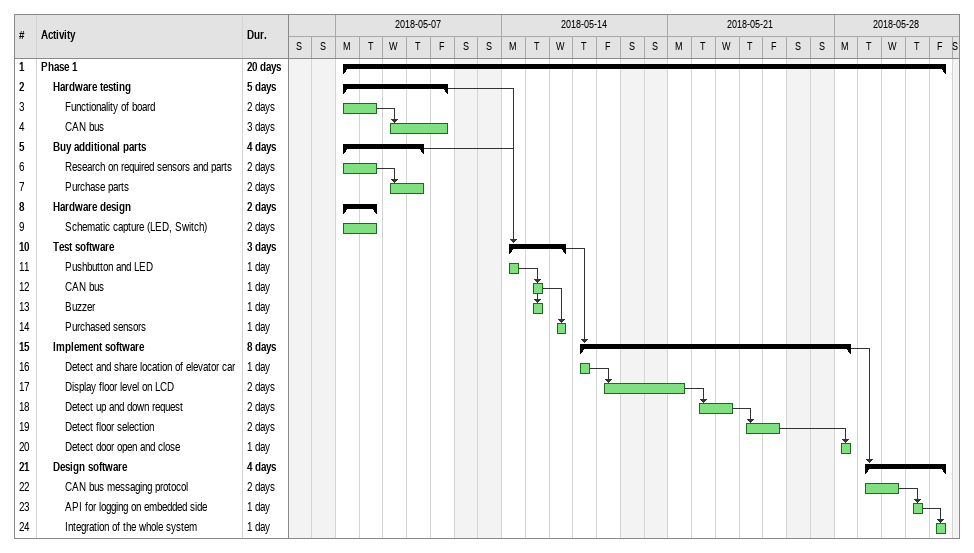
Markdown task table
| ID | Level | Task | Duration | Start | Finish | Predecessors |
|---|---|---|---|---|---|---|
| 1 | 1 | **Phase 1** | 20d | 2018-05-07 | 2018-06-01 |  |
| 2 | 2 | **Hardware testing** | 5d | 2018-05-07 | 2018-05-11 |  |
| 3 | 3 | Functionality of board | 2d | 2018-05-07 | 2018-05-08 |  |
| 4 | 3 | CAN bus | 3d | 2018-05-09 | 2018-05-11 | 3 |
| 5 | 2 | **Buy additional parts** | 4d | 2018-05-07 | 2018-05-10 |  |
| 6 | 3 | Research on required sensors and parts | 2d | 2018-05-07 | 2018-05-08 |  |
| 7 | 3 | Purchase parts | 2d | 2018-05-09 | 2018-05-10 | 6 |
| 8 | 2 | **Hardware design** | 2d | 2018-05-07 | 2018-05-08 |  |
| 9 | 3 | Schematic capture (LED, Switch) | 2d | 2018-05-07 | 2018-05-08 |  |
| 10 | 2 | **Test software** | 3d | 2018-05-14 | 2018-05-16 | 5, 2 |
| 11 | 3 | Pushbutton and LED | 1d | 2018-05-14 | 2018-05-14 |  |
| 12 | 3 | CAN bus | 1d | 2018-05-15 | 2018-05-15 | 11 |
| 13 | 3 | Buzzer | 1d | 2018-05-15 | 2018-05-15 | 11 |
| 14 | 3 | Purchased sensors | 1d | 2018-05-16 | 2018-05-16 | 12 |
| 15 | 2 | **Implement software** | 8d | 2018-05-17 | 2018-05-28 | 10 |
| 16 | 3 | Detect and share location of elevator car | 1d | 2018-05-17 | 2018-05-17 |  |
| 17 | 3 | Display floor level on LCD | 2d | 2018-05-18 | 2018-05-21 | 16 |
| 18 | 3 | Detect up and down request | 2d | 2018-05-22 | 2018-05-23 | 17 |
| 19 | 3 | Detect floor selection | 2d | 2018-05-24 | 2018-05-25 | 18 |
| 20 | 3 | Detect door open and close | 1d | 2018-05-28 | 2018-05-28 | 19 |
| 21 | 2 | **Design software** | 4d | 2018-05-29 | 2018-06-01 | 15 |
| 22 | 3 | CAN bus messaging protocol | 2d | 2018-05-29 | 2018-05-30 |  |
| 23 | 3 | API for logging on embedded side | 1d | 2018-05-31 | 2018-05-31 | 22 |
| 24 | 3 | Integration of the whole system | 1d | 2018-06-01 | 2018-06-01 | 23 |
